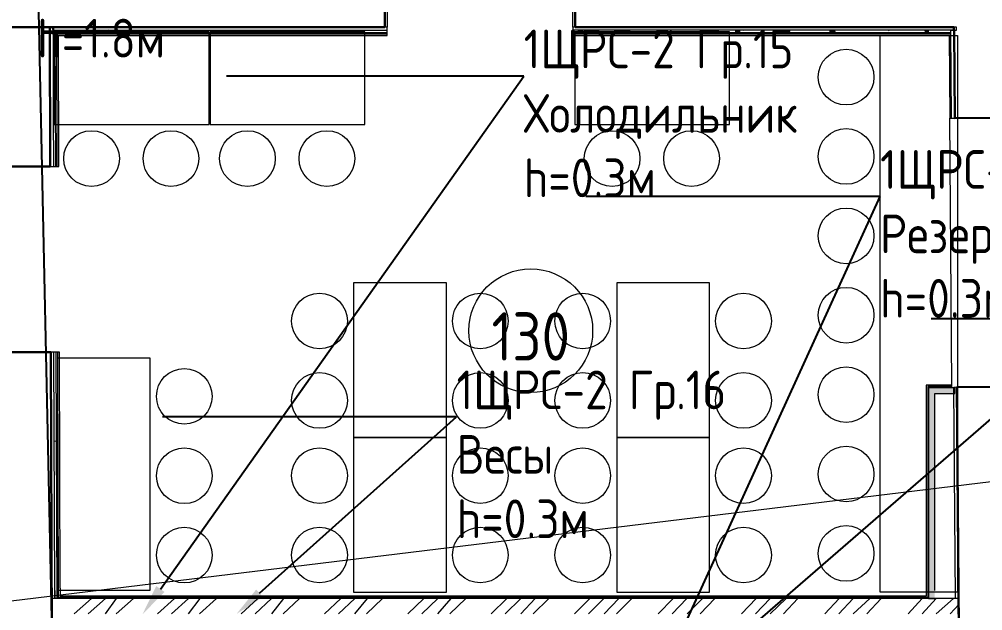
# Model space of a CAD drawing. Header units: millimetres. Extents: x -32 to 417638015, y -35 to 175284279.
# Drawn here: x 416313718 to 416319944, y 175248010 to 175251834 of the extents above; entities that cross this region are included whole.
import ezdxf
from ezdxf import colors
from ezdxf.entities.mleader import LeaderData, LeaderLine
from ezdxf.enums import TextEntityAlignment as Align
from ezdxf.math import Vec2, Vec3

# ---------------------------------------------------------------- set-up
doc = ezdxf.new("R2010")
doc.units = ezdxf.units.MM
doc.layers.add('_ЭМ_Надписи', color=7, linetype='Continuous')
doc.layers.add('ЭОМ_Лотки рабочие', color=5, linetype='Continuous')
for name, color, linetype, lineweight in [('_ЭМ_ТХ_пищеблок', 7, 'Continuous', 30), ('Аннотация', 7, 'Continuous', 18), ('Атрибут', 7, 'Continuous', 5), ('Оборудование', 7, 'Continuous', 18), ('Перекрытие', 7, 'Continuous', 18), ('Стены внутренние', 7, 'Continuous', 18), ('Стены наружные', 7, 'Continuous', 18), ('Стены несущие', 7, 'Continuous', 30), ('Стены отделка', 7, 'Continuous', 30), ('Стены штриховка', 7, 'Continuous', 9), ('ШТРИХОВКА', 252, 'Continuous', 15)]:
    doc.layers.add(name, color=color, linetype=linetype, lineweight=lineweight)
doc.layers.add('Линии', color=7, linetype='Continuous', lineweight=9, true_color=0x00a600)
doc.styles.add('GOST Common', font='GOST_Common.ttf', dxfattribs={"width": 0.9, "height": 349.9999999999996})
doc.styles.add('ISOCPEUR', font='isocpeur.ttf', dxfattribs={"width": 0.85, "height": 274.9999999999997})
doc.styles.add('ЭОМ', font='isocpeur.ttf', dxfattribs={"width": 0.85, "height": 250})
pattern_1 = [(0, (557.2005734382547, 188.9018102923583), (406.4, 101.6), [33.528, -271.272, 33.528, -271.272, -1625.6]), (0, (557.2005734382547, 188.9018102923583), (406.4, 101.6), [-609.6, 33.528, -576.072, 33.528, -271.272, -711.2]), (0, (557.2005734382547, 188.9018102923583), (406.4, 101.6), [-1524, 33.528, -169.672, 33.528, -474.472]), (120, (709.6005734382488, 239.7018102923575), (-291.1881810244989, 301.1527240979959), [33.52799999999996, -271.2719999999997, 33.52799999999996, -271.2719999999997, -1625.599999999999]), (120, (709.6005734382488, 239.7018102923575), (-291.1881810244989, 301.1527240979959), [-609.5999999999995, 33.52799999999996, -576.0719999999994, 33.52799999999996, -271.2719999999997, -711.1999999999995]), (120, (709.6005734382488, 239.7018102923575), (-291.1881810244989, 301.1527240979959), [-1523.999999999999, 33.52799999999996, -169.6719999999999, 33.52799999999996, -474.4719999999997]), (240, (760.4005734382372, 442.9018102923583), (-115.2118189755009, -402.7527240979958), [33.528, -271.272, 33.528, -271.272, -1625.6]), (240, (760.4005734382372, 442.9018102923583), (-115.2118189755009, -402.7527240979958), [-609.6, 33.528, -576.072, 33.528, -271.272, -711.2]), (240, (760.4005734382372, 442.9018102923583), (-115.2118189755009, -402.7527240979958), [-1524, 33.528, -169.672, 33.528, -474.472])]

# ---------------------------------------------------------------- blocks, each defined once
blk = doc.blocks.new('_ЭМ_ТХ_Пищеблок')
at = {"layer": 'Оборудование', "color": 8}
for p, q in [((61025.59397074647, 18584.25000000019), (61025.59397074647, 22184.25000000019)), ((61025.59397074647, 22184.25000000019), (61525.59397074647, 22184.25000000019)), ((61525.59397074647, 22184.25000000019), (61525.59397074647, 18584.24999999981)), ((55709.56895810625, 20097.11998272322), (55709.56895810625, 18597.11998272322)), ((56309.56895810625, 20097.11998272322), (55709.56895810625, 20097.11998272322)), ((56309.56895810625, 18597.11998272322), (56309.56895810625, 20097.11998272322)), ((55709.56895810625, 18597.11998272322), (56309.56895810625, 18597.11998272322)), ((61525.59397074647, 18584.25000000019), (61025.59397074647, 18584.25000000019))]:
    blk.add_line(p, q, dxfattribs=at)
for points in [[(56688.93150277951, 22208.30772458787), (55688.93150277951, 22208.30772458787), (55688.93150277951, 21608.30772458787), (56688.93150277951, 21608.30772458787), (56688.93150277951, 22208.30772458787)], [(57696.33121319444, 22208.30772458787), (56696.33121319444, 22208.30772458787), (56696.33121319444, 21608.30772458787), (57696.33121319444, 21608.30772458787), (57696.33121319444, 22208.30772458787)], [(60053.09472693413, 22208.30772458787), (59053.09472693413, 22208.30772458787), (59053.09472693413, 21608.30772458787), (60053.09472693413, 21608.30772458787), (60053.09472693413, 22208.30772458787)], [(57622.62832276055, 20584.25000000016), (57622.62832276055, 19584.25000000016), (58222.62832276055, 19584.25000000016), (58222.62832276055, 20584.25000000016), (57622.62832276055, 20584.25000000016)], [(59323.42570104354, 20584.25000000016), (59323.42570104354, 19584.25000000016), (59923.42570104354, 19584.25000000016), (59923.42570104354, 20584.25000000016), (59323.42570104354, 20584.25000000016)], [(57622.62832276055, 19584.25000000019), (57622.62832276055, 18584.25000000019), (58222.62832276055, 18584.25000000019), (58222.62832276055, 19584.25000000019), (57622.62832276055, 19584.25000000019)], [(59323.42570104354, 19584.25000000019), (59323.42570104354, 18584.25000000019), (59923.42570104354, 18584.25000000019), (59923.42570104354, 19584.25000000019), (59323.42570104354, 19584.25000000019)]]:
    blk.add_lwpolyline(points, dxfattribs=at)
for centre in [(60805.93551650469, 21915.68506867993), (55929.78279850652, 21388.65389624545), (56443.15420300339, 21388.65389624545), (56937.18250892145, 21388.65389624545), (57450.55391341832, 21388.65389624545), (59293.94602266114, 21388.65389624545), (59807.31742715801, 21388.65389624545), (60805.93551650469, 21402.31366418306), (60805.93551650469, 20888.9422596862), (60805.93551650469, 20375.57085518933), (57402.97449441813, 20338.47270022404), (58442.28215110296, 20338.47270022404), (59103.77187270112, 20338.47270022404), (60143.07952938596, 20338.47270022404), (56529.22278644866, 19851.3426829471), (57402.97449441813, 19825.10129572717), (58442.28215110296, 19825.10129572717), (59103.77187270112, 19825.10129572717), (60143.07952938596, 19825.10129572717), (60805.93551650469, 19862.19945069247), (56529.22278644866, 19337.97127845023), (57402.97449441813, 19338.47270022407), (58442.28215110296, 19338.47270022407), (59103.77187270112, 19338.47270022407), (60143.07952938596, 19338.47270022407), (60805.93551650469, 19348.8280461956), (56529.22278644866, 18824.59987395337), (57402.97449441813, 18825.1012957272), (58442.28215110296, 18825.1012957272), (59103.77187270112, 18825.1012957272), (60143.07952938596, 18825.1012957272), (60805.93551650469, 18835.45664169874)]:
    blk.add_circle(centre, 180, dxfattribs=at)
at = {"layer": 'Атрибут', "color": 8, "style": 'ISOCPEUR', "width": 0.85}
blk.add_attdef('№_ПОЗИЦИИ', text='', height=150, rotation=90, dxfattribs=at).set_placement((58331.67525722168, 39155.16258932042), align=Align.MIDDLE_CENTER)
blk = doc.blocks.new('ТХ пищеблок....')
at = {"layer": 'Оборудование', "color": 8}
for p, q in [((8360.302321989555, 3252.107341594121), (8360.302321989555, 6852.107341594121)), ((8360.302321989555, 6852.107341594121), (8860.302321989555, 6852.107341594121)), ((8860.302321989555, 6852.107341594121), (8860.302321989555, 3252.107341593772)), ((3044.277309349389, 4764.977324317151), (3044.277309349389, 3264.977324317151)), ((3644.277309349389, 4764.977324317151), (3044.277309349389, 4764.977324317151)), ((3644.277309349389, 3264.977324317151), (3644.277309349389, 4764.977324317151)), ((3044.277309349389, 3264.977324317151), (3644.277309349389, 3264.977324317151)), ((8860.302321989555, 3252.107341594121), (8360.302321989555, 3252.107341594121))]:
    blk.add_line(p, q, dxfattribs=at)
for points in [[(4023.639854022651, 6876.165066181798), (3023.639854022651, 6876.165066181798), (3023.639854022651, 6276.165066181798), (4023.639854022651, 6276.165066181798), (4023.639854022651, 6876.165066181798)], [(5031.039564437582, 6876.165066181798), (4031.039564437582, 6876.165066181798), (4031.039564437582, 6276.165066181798), (5031.039564437582, 6276.165066181798), (5031.039564437582, 6876.165066181798)], [(7387.803078177269, 6876.165066181798), (6387.803078177269, 6876.165066181798), (6387.803078177269, 6276.165066181798), (7387.803078177269, 6276.165066181798), (7387.803078177269, 6876.165066181798)], [(4957.336674003629, 5252.107341594121), (4957.336674003629, 4252.107341594121), (5557.336674003629, 4252.107341594121), (5557.336674003629, 5252.107341594121), (4957.336674003629, 5252.107341594121)], [(6658.134052286623, 5252.107341594121), (6658.134052286623, 4252.107341594121), (7258.134052286623, 4252.107341594121), (7258.134052286623, 5252.107341594121), (6658.134052286623, 5252.107341594121)], [(4957.336674003629, 4252.107341594121), (4957.336674003629, 3252.107341594121), (5557.336674003629, 3252.107341594121), (5557.336674003629, 4252.107341594121), (4957.336674003629, 4252.107341594121)], [(6658.134052286623, 4252.107341594121), (6658.134052286623, 3252.107341594121), (7258.134052286623, 3252.107341594121), (7258.134052286623, 4252.107341594121), (6658.134052286623, 4252.107341594121)]]:
    blk.add_lwpolyline(points, dxfattribs=at)
for centre in [(8140.6438677478, 6583.542410273862), (3264.491149749607, 6056.511237839411), (3777.862554246502, 6056.511237839411), (4271.890860164538, 6056.511237839411), (4785.262264661433, 6056.511237839411), (6628.654373904224, 6056.511237839411), (7142.025778401119, 6056.511237839411), (8140.6438677478, 6070.171005777025), (8140.6438677478, 5556.79960128013), (4737.682845661242, 5006.330041817972), (5776.990502346074, 5006.330041817972), (6438.480223944236, 5006.330041817972), (7477.787880629068, 5006.330041817972), (8140.6438677478, 5043.428196783294), (3863.931137691776, 4519.20002454106), (4737.682845661242, 4492.958637321135), (5776.990502346074, 4492.958637321135), (6438.480223944236, 4492.958637321135), (7477.787880629068, 4492.958637321135), (8140.6438677478, 4530.056792286399), (3863.931137691776, 4005.828620044165), (4737.682845661242, 4006.33004181803), (5776.990502346074, 4006.33004181803), (6438.480223944236, 4006.33004181803), (7477.787880629068, 4006.33004181803), (8140.6438677478, 4016.685387789563), (8140.6438677478, 3503.313983292668), (3863.931137691776, 3492.457215547329), (4737.682845661242, 3492.958637321135), (5776.990502346074, 3492.958637321135), (6438.480223944236, 3492.958637321135), (7477.787880629068, 3492.958637321135)]:
    blk.add_circle(centre, 180, dxfattribs=at)
blk = doc.blocks.new('1 этаж')
at = {"layer": 'Стены внутренние', "lineweight": 9}
h = blk.add_hatch(dxfattribs=at)
h.set_pattern_fill('FP_12', color=8, style=0, pattern_type=2)
h.set_pattern_definition(pattern_1)
h.paths.add_polyline_path([(55487.0132541919, 20237.95953487981), (55540.51078440907, 20237.95953488324), (55540.39176957967, 20252.67504093338), (55509.81945140671, 20252.95953487979), (53097.2005734384, 20252.95953487984), (53097.2005734384, 20237.95953487981), (55367.79320583824, 20237.95953487981)])
h.paths.add_polyline_path([(50647.83286353823, 20237.95953487981), (51897.20057343834, 20237.95953487981), (51897.20057343828, 20252.95953487986), (49737.47588893812, 20252.95953487986), (49737.5824991783, 20237.95953487981), (50482.54067637597, 20237.95953487981)])
h = blk.add_hatch(dxfattribs=at)
h.set_pattern_fill('FP_12', color=8, style=0, pattern_type=2)
h.set_pattern_definition(pattern_1)
h.paths.add_polyline_path([(49763.51486322397, 16628.90181029218), (49758.81551543757, 18171.69143562347), (49743.81577058556, 18171.58482587788), (49748.51479363797, 16628.90181029218)])
h.paths.add_polyline_path([(49740.16039374474, 19371.64017887655), (49755.16032415905, 19371.68586876754), (49752.52164862709, 20237.95953487981), (49737.52157904106, 20237.95953487981), (49740.16039374474, 19371.68586876754)])
at = {"layer": 'Стены внутренние'}
for points in [[(55544.99602172172, 17903.01306660831), (55559.39516763232, 17903.01306660831), (55559.0681868188, 17943.01306660837), (55395.98571442522, 17942.12341788072), (55395.98571442522, 17903.01306660831), (55532.99641416932, 17903.01306660831)], [(55435.98571442522, 16578.90181029217), (55435.98571442522, 17903.01306660831), (55395.98571442522, 17903.01306660831), (55395.98571442522, 16578.90181029217)]]:
    blk.add_hatch(color=8, dxfattribs=at).paths.add_polyline_path(points)
at = {"layer": 'Стены штриховка'}
h = blk.add_hatch(dxfattribs=at)
h.set_pattern_fill('ANSI34', color=8, scale=20)
h.set_pattern_definition([(45, (-31496.66335460375, 188.9018102923583), (-269.4076836320746, 269.4076836320746), []), (45, (-31406.86075460375, 188.9018102923583), (-269.4076836320746, 269.4076836320746), []), (45, (-31317.05815460374, 188.9018102923583), (-269.4076836320746, 269.4076836320746), []), (45, (-31227.25535460375, 188.9018102923583), (-269.4076836320746, 269.4076836320746), [])])
h.paths.add_polyline_path([(55590.91362870729, 16478.90181029216), (55590.10485713673, 16578.90181029215), (49728.66700119938, 16578.90181029215), (49728.97160188566, 16478.90181029216)])
at = {"layer": 'Аннотация', "color": 8, "lineweight": 9}
blk.add_line((49109.59197664604, 16518.9345290268), (57774.14088065425, 17576.02595080335), dxfattribs=at)
at = {"layer": 'Линии', "color": 8}
blk.add_circle((52824.95791311515, 18309.46944075159), 400, dxfattribs=at)
at = {"layer": 'Перекрытие', "color": 8}
for p, q in [((51897.20057343834, 20842.95953487953), (51897.20057343834, 20272.95953487981)), ((53097.20057343834, 20272.9595348798), (53097.20057343834, 20842.95953487953))]:
    blk.add_line(p, q, dxfattribs=at)
at = {"layer": 'Стены наружные', "color": 8}
for p, q in [((55546.94995080802, 17958.01306660833), (55532.99641416926, 19683.28842823474)), ((55547.06857926634, 17943.34533313953), (55559.06818681874, 17943.44238255399))]:
    blk.add_line(p, q, dxfattribs=at)
at = {"layer": 'Стены несущие', "color": 8}
for p, q in [((51882.20057343834, 20272.95953487949), (51882.20057343834, 20842.95953487953)), ((53112.20057343834, 20842.95953487946), (53112.20057343834, 20272.95953487949)), ((49037.93658957133, 20272.95953487949), (51882.20057343834, 20272.95953487949)), ((49720.16048652533, 19371.57925902185), (49717.41830572582, 20271.83356674773)), ((53112.20057343834, 20272.95953487949), (55559.50894307427, 20272.95953487949)), ((55559.50894307427, 20272.95953487949), (55559.67173716979, 20252.83097182969)), ((55559.67173716979, 20252.83097182969), (55560.39111550021, 20252.83678995709)), ((55560.39111550021, 20252.83678995709), (55564.9953676422, 19683.5472266733)), ((55564.9953676422, 19683.5472266733), (55894.26519700326, 19686.21026744361)), ((49280.16252770583, 19370.23902221978), (49720.16048652533, 19371.57925902185)), ((49723.81567780382, 18171.58482587786), (49335.26901058145, 18170.40131006301)), ((49742.25550629216, 12117.81366921435), (49723.81567780382, 18171.58482587786)), ((55908.33736210037, 17946.26717234839), (55579.06753273951, 17943.60413157808)), ((55579.06753273951, 17943.60413157808), (55597.53601678746, 15660.08122840782)), ((55591.65255344193, 16387.53797388449), (55579.06753273937, 17943.60413157808))]:
    blk.add_line(p, q, dxfattribs=at)
at = {"layer": 'Стены отделка', "color": 8, "lineweight": 9}
for p, q in [((49737.41479921763, 20273.01520881095), (49717.4148919986, 20272.95428895633)), ((49717.4148919986, 20272.95428895633), (49720.16048652559, 19371.57925902185)), ((49737.52157904103, 20237.95953487979), (49737.41479921763, 20273.01520881095)), ((49740.85935919711, 20252.95953487984), (49737.47588893806, 20252.95953487984)), ((51897.20057343834, 20272.95953487984), (49740.85935919711, 20272.95953487984)), ((49740.85935919711, 20272.95953487984), (49740.85935919711, 20252.95953487984)), ((51897.20057343834, 20217.9595348798), (51897.20057343834, 20272.95953487984)), ((55575.22967208253, 20272.95953487977), (53097.20057343837, 20272.95953487984)), ((53097.20057343837, 20272.95953487984), (53097.20057343837, 20217.9595348798)), ((55540.38946867344, 20252.95953487977), (55575.22967208253, 20252.95953487977)), ((55540.39176957958, 20252.67504093302), (55540.38946867344, 20252.95953487977)), ((55559.67173716979, 20252.83097182969), (55540.39176957961, 20252.67504093302)), ((55575.22967208253, 20252.95953487977), (55575.22967208253, 20272.95953487977)), ((49772.5826615456, 20217.9595348798), (51897.20057343834, 20217.9595348798)), ((49775.16023137802, 19371.74678862213), (49772.58266154566, 20217.9595348798)), ((53097.20057343837, 20217.9595348798), (55528.67214626272, 20217.9595348798)), ((55528.67214626272, 20217.9595348798), (55532.99641416926, 19683.28842823472)), ((49739.12816994329, 19710.51787939208), (49740.16039374468, 19371.64017887654)), ((55532.99641416926, 19683.28842823472), (55564.99536764226, 19683.5472266733)), ((49720.16048652559, 19371.57925902185), (49775.16023137802, 19371.74678862213)), ((49778.8154226566, 18171.75235547807), (49723.81567780412, 18171.58482587786)), ((49723.81567780412, 18171.58482587786), (49729.17242394452, 16412.97219567628)), ((49783.46926590236, 16643.90181029221), (49778.8154226566, 18171.75235547807)), ((55546.94995080802, 17958.01306660833), (55380.98571442516, 17958.01306660833)), ((55380.98571442516, 17958.01306660833), (55380.98571442516, 16593.90181029214)), ((55395.98571442519, 17943.01306660835), (55395.98571442519, 16578.90181029215)), ((55395.98571442516, 17943.01306660835), (55565.98571442516, 17943.01306660835)), ((55547.06857926631, 17943.3453331395), (55546.94995080802, 17958.01306660833)), ((55579.06753273937, 17943.60413157808), (55559.06818681874, 17943.44238255399)), ((55570.10420303594, 16578.90181029215), (55559.06818681871, 17943.44238255401)), ((55565.98571442516, 17903.01306660829), (55565.98571442516, 17943.01306660835)), ((55435.98571442516, 16628.90181029215), (55435.98571442516, 17903.01306660829)), ((55435.98571442516, 17903.01306660829), (55565.98571442516, 17903.01306660829)), ((49748.51479363791, 16628.90181029215), (49748.51479363791, 16578.90181029215)), ((49748.66709398106, 16578.90181029215), (49748.51479363791, 16628.90181029215)), ((55590.10485713673, 16578.90181029215), (49728.66700119938, 16578.90181029215)), ((55380.98571442516, 16593.90181029214), (49783.46926590239, 16593.90181029221))]:
    blk.add_line(p, q, dxfattribs=at)
at = {"layer": 'Стены штриховка', "color": 8}
for p, q in [((49737.52157904103, 20237.95953487979), (49739.12816994329, 19710.51787939208)), ((49740.85935919711, 20252.95953487984), (51897.20057343834, 20252.95953487984)), ((49752.52164862704, 20237.95953487979), (51897.20057343834, 20237.95953487979)), ((49755.16032415899, 19371.68586876752), (49752.52164862704, 20237.95953487979)), ((55540.38946867344, 20252.95953487977), (53097.20057343837, 20252.95953487977)), ((53097.20057343837, 20237.95953487979), (55540.51078440901, 20237.95953487979)), ((55544.99602172163, 19683.38547764923), (55540.39176957961, 20252.67504093302)), ((49761.5491044404, 20228.95953487984), (51897.20057343837, 20228.95953487984)), ((49764.16028240754, 19371.71328270211), (49761.5491044404, 20228.95953487984)), ((53097.20057343837, 20228.95953487977), (55540.5835738504, 20228.95953487977)), ((55528.67214626272, 20217.9595348798), (55540.67253872313, 20217.9595348798)), ((55530.67221167276, 20217.9595348798), (55534.99634876128, 19683.30460313712)), ((49748.51479363791, 16628.90181029215), (49743.8155850232, 18171.64574573247)), ((49763.66716356704, 16578.90181029215), (49758.81551543751, 18171.69143562345)), ((49772.64892927749, 16584.90181029218), (49767.81547368609, 18171.71884955804)), ((55547.02274024935, 17949.01306660832), (55389.98571442519, 17949.01306660832)), ((55389.98571442519, 17949.01306660832), (55389.98571442519, 16584.90181029212)), ((49783.46926590239, 16643.90181029221), (49783.62156624551, 16593.90181029221)), ((55389.98571442519, 16584.90181029212), (49772.4966289344, 16584.90181029219)), ((55395.98571442519, 16578.90181029215), (55435.98571442516, 16578.90181029215))]:
    blk.add_line(p, q, dxfattribs=at)
at = {"layer": 'ЭОМ_Лотки рабочие'}
blk.add_blockref('ТХ пищеблок....', (46722.0575752336, 13366.04446869802), dxfattribs=at)
at = {"layer": 'Аннотация', "color": 8, "lineweight": 9, "insert": (52824.95791311515, 18272.52132049296), "char_height": 312.5000000000001, "width": 520.2111192702771, "attachment_point": 5, "line_spacing_factor": 1.022765581104984, "style": 'GOST Common'}
blk.add_mtext('130', dxfattribs=at)

msp = doc.modelspace()

# ---------------------------------------------------------------- block references
at = {"layer": '_ЭМ_ТХ_пищеблок', "lineweight": 50}
msp.add_blockref('_ЭМ_ТХ_Пищеблок', (416258254.8670169, 175229544.5649611), dxfattribs=at)
at = {"layer": 'ШТРИХОВКА'}
msp.add_blockref('1 этаж', (416264198.1010904, 175231510.6631508), dxfattribs=at)

# ---------------------------------------------------------------- leaders
at = {"layer": '_ЭМ_Надписи', "color": 7, "ltscale": 5}
ml = msp.add_multileader_mtext('Standard', dxfattribs=at)
ml.set_content('{\\fGOST Common|b0|i0|c204|p34;\\W0.9;\\C256;1ЩРС-2\\fISOCPEUR|b0|i0|c204|p34;\\W0.85; Гр.16\\P\\fGOST Common|b0|i0|c204|p34;\\W0.9;Аппарат Рота\\P\\pxql;\\fGOST Common|b0|i0|c0|p34;h=\\fGOST Common|b0|i0|c204|p34;1\\fGOST Common|b0|i0|c0|p34;.\\fGOST Common|b0|i0|c204|p34;8м}', color=1, style='ЭОМ')
ml.set_leader_properties()
ml.build(insert=Vec2(0, 0))
ml.multileader.update_dxf_attribs({"text_left_attachment_type": 6, "text_right_attachment_type": 6, "dogleg_length": 0, "arrow_head_size": 200})
ctx = ml.context
ctx.base_point, ctx.char_height, ctx.arrow_head_size, ctx.landing_gap_size, ctx.plane_origin = Vec3(416313833.6349086, 175252370.2436053, -64.26463315267222), 250, 200, 0, Vec3(416289919.5808728, 175259956.1158735, -64.26463315267222)
ctx.left_attachment, ctx.right_attachment = 6, 6
notes = []
notes.append((ctx, [(0, (1, 1, 0), (416313833.6349086, 175252370.2436053, -64.26463315267222), (1, 0), 0, [(0, [(416313965.5498859, 175246234.9801188, -64.26463315267222)], 0, [])])]))
ctx.mtext.insert, ctx.mtext.width, ctx.mtext.defined_height, ctx.mtext.flow_direction = Vec3(416313833.6349086, 175252670.2436053, -64.26463315267222), 2543.182941424658, 233.1039977426419, 5
ml = msp.add_multileader_mtext('Standard', dxfattribs=at)
ml.set_content('{\\fGOST Common|b0|i0|c204|p34;\\W0.9;\\C256;1ЩРС-2\\fISOCPEUR|b0|i0|c204|p34;\\W0.85; Гр.15\\P\\pxql;Холодильник^J\\fGOST Common|b0|i0|c0|p34;\\W0.9;h=\\fGOST Common|b0|i0|c204|p34;0\\fGOST Common|b0|i0|c0|p34;.\\fGOST Common|b0|i0|c204|p34;3м}', color=1, style='ЭОМ')
ml.set_leader_properties()
ml.build(insert=Vec2(0, 0))
ml.multileader.update_dxf_attribs({"text_left_attachment_type": 6, "text_right_attachment_type": 6, "dogleg_length": 0, "arrow_head_size": 200})
ctx = ml.context
ctx.base_point, ctx.char_height, ctx.arrow_head_size, ctx.landing_gap_size, ctx.plane_origin = Vec3(416316977.5444576, 175251467.1252859, -64.26463315267222), 250, 200, 0, Vec3(416291175.7993526, 175263886.2397341, -64.26463315267222)
ctx.left_attachment, ctx.right_attachment = 6, 6
notes.append((ctx, [(0, (1, 1, 0), (416316977.5444576, 175251467.1252859, -64.26463315267222), (1, 0), 0, [(0, [(416314514.042617, 175247986.8362045, -64.26463315267222)], 0, [])])]))
ctx.mtext.insert, ctx.mtext.width, ctx.mtext.defined_height, ctx.mtext.flow_direction = Vec3(416316977.5444576, 175251767.1252859, -64.26463315267222), 2543.182941424658, 233.1039977426419, 5
ml = msp.add_multileader_mtext('Standard', dxfattribs=at)
ml.set_content('{\\fGOST Common|b0|i0|c204|p34;\\W0.9;\\C256;1ЩРС-2\\fISOCPEUR|b0|i0|c204|p34;\\W0.85; Гр.20\\P\\fGOST Common|b0|i0|c204|p34;\\W0.9;Облучатель \\fGOST Common|b0|i0|c0|p34;h=\\fGOST Common|b0|i0|c204|p34;2\\fGOST Common|b0|i0|c0|p34;.\\fGOST Common|b0|i0|c204|p34;2м}', color=1, style='ЭОМ')
ml.set_leader_properties()
ml.build(insert=Vec2(0, 0))
ml.multileader.update_dxf_attribs({"text_left_attachment_type": 6, "text_right_attachment_type": 6, "dogleg_length": 0, "arrow_head_size": 200})
ctx = ml.context
ctx.base_point, ctx.char_height, ctx.arrow_head_size, ctx.landing_gap_size, ctx.plane_origin = Vec3(416322355.9013094, 175251298.2880726, -64.26463315267222), 250, 200, 0, Vec3(416295104.7321406, 175259450.4836791, -64.26463315267222)
ctx.left_attachment, ctx.right_attachment = 6, 6
notes.append((ctx, [(0, (1, 1, 0), (416322355.9013094, 175251298.2880726, -64.26463315267222), (1, 0), 0, [(0, [(416315009.068075, 175244922.2415978, -64.26463315267222)], 0, [])])]))
ctx.mtext.insert, ctx.mtext.width, ctx.mtext.defined_height, ctx.mtext.flow_direction = Vec3(416322355.9013094, 175251598.2880726, -64.26463315267222), 2073.809115969734, 545.6159617257083, 5
ml = msp.add_multileader_mtext('Standard', dxfattribs=at)
ml.set_content('{\\fGOST Common|b0|i0|c204|p34;\\W0.9;\\C256;1ЩРС-2\\fISOCPEUR|b0|i0|c204|p34;\\W0.85; Гр.16\\P\\pxql;Резерв\\P\\fGOST Common|b0|i0|c0|p34;\\W0.9;h=\\fGOST Common|b0|i0|c204|p34;0\\fGOST Common|b0|i0|c0|p34;.\\fGOST Common|b0|i0|c204|p34;3м}', color=1, style='ЭОМ')
ml.set_leader_properties()
ml.build(insert=Vec2(0, 0))
ml.multileader.update_dxf_attribs({"text_left_attachment_type": 6, "text_right_attachment_type": 6, "dogleg_length": 0, "arrow_head_size": 200})
ctx = ml.context
ctx.base_point, ctx.char_height, ctx.arrow_head_size, ctx.landing_gap_size, ctx.plane_origin = Vec3(416319280.4609876, 175250688.0885327), 250, 200, 0, Vec3(416294295.5545723, 175261649.6806001)
ctx.left_attachment, ctx.right_attachment = 6, 6
notes.append((ctx, [(0, (1, 1, 0), (416319280.4609876, 175250688.0885327), (1, 0), 0, [(1, [(416318341.5235855, 175247928.5448454), (416316676.6860567, 175244972.4298062)], 0, [])])]))
ctx.mtext.insert, ctx.mtext.width, ctx.mtext.defined_height, ctx.mtext.flow_direction = Vec3(416319280.4609876, 175250988.0885327), 2543.182941424658, 233.1039977426419, 5
ml = msp.add_multileader_mtext('Standard', dxfattribs=at)
ml.set_content('{\\fGOST Common|b0|i0|c204|p34;\\W0.9;\\C256;1ЩРС-2\\fISOCPEUR|b0|i0|c204|p34;\\W0.85; Гр.19\\P\\pxql;Водонагреватель\\P\\fGOST Common|b0|i0|c0|p34;\\W0.9;h=\\fGOST Common|b0|i0|c204|p34;1\\fGOST Common|b0|i0|c0|p34;.\\fGOST Common|b0|i0|c204|p34;9м}', color=1, style='ЭОМ')
ml.set_leader_properties()
ml.build(insert=Vec2(0, 0))
ml.multileader.update_dxf_attribs({"text_left_attachment_type": 6, "text_right_attachment_type": 6, "dogleg_length": 0, "arrow_head_size": 200})
ctx = ml.context
ctx.base_point, ctx.char_height, ctx.arrow_head_size, ctx.landing_gap_size, ctx.plane_origin = Vec3(416322136.3730077, 175249897.498329, -64.26463315267222), 250, 200, 0, Vec3(416296161.6049881, 175261439.283374, -64.26463315267222)
ctx.left_attachment, ctx.right_attachment = 6, 6
notes.append((ctx, [(0, (1, 1, 0), (416322136.3730077, 175249897.498329, -64.26463315267222), (1, 0), 0, [(0, [(416316486.4459458, 175244764.3069261, -64.26463315267222)], 0, [])])]))
ctx.mtext.insert, ctx.mtext.width, ctx.mtext.defined_height, ctx.mtext.flow_direction = Vec3(416322136.3730077, 175250197.498329, -64.26463315267222), 2543.182941424658, 233.1039977426419, 5
ml = msp.add_multileader_mtext('Standard', dxfattribs=at)
ml.set_content('{\\fGOST Common|b0|i0|c204|p34;\\W0.9;\\C256;1ЩРС-2\\fISOCPEUR|b0|i0|c204|p34;\\W0.85; Гр.16\\P\\pxql;Весы\\P\\fGOST Common|b0|i0|c0|p34;\\W0.9;h=\\fGOST Common|b0|i0|c204|p34;0\\fGOST Common|b0|i0|c0|p34;.\\fGOST Common|b0|i0|c204|p34;3м}', color=1, style='ЭОМ')
ml.set_leader_properties()
ml.build(insert=Vec2(0, 0))
ml.multileader.update_dxf_attribs({"text_left_attachment_type": 6, "text_right_attachment_type": 6, "dogleg_length": 0, "arrow_head_size": 200})
ctx = ml.context
ctx.base_point, ctx.char_height, ctx.arrow_head_size, ctx.landing_gap_size, ctx.plane_origin = Vec3(416316543.9336644, 175249262.5677248, -64.26463315267222), 250, 200, 0, Vec3(416291075.6936393, 175261710.1325841, -64.26463315267222)
ctx.left_attachment, ctx.right_attachment = 6, 6
notes.append((ctx, [(0, (1, 1, 0), (416316543.9336644, 175249262.5677248, -64.26463315267222), (1, 0), 0, [(0, [(416315121.6626524, 175247988.9968293, -64.26463315267222)], 0, [])])]))
ctx.mtext.insert, ctx.mtext.width, ctx.mtext.defined_height, ctx.mtext.flow_direction = Vec3(416316543.9336644, 175249562.5677248, -64.26463315267222), 2543.182941424658, 233.1039977426419, 5
ml = msp.add_multileader_mtext('Standard', dxfattribs=at)
ml.set_content('{\\fGOST Common|b0|i0|c204|p34;\\W0.9;\\C256;1ЩРС-2\\fISOCPEUR|b0|i0|c204|p34;\\W0.85; Гр.14\\P\\pxql;Ноутбук\\P\\fGOST Common|b0|i0|c0|p34;\\W0.9;h=\\fGOST Common|b0|i0|c204|p34;0,3м}', color=1, style='ЭОМ')
ml.set_leader_properties()
ml.build(insert=Vec2(0, 0))
ml.multileader.update_dxf_attribs({"text_left_attachment_type": 6, "text_right_attachment_type": 6, "dogleg_length": 0, "arrow_head_size": 200})
ctx = ml.context
ctx.base_point, ctx.char_height, ctx.arrow_head_size, ctx.landing_gap_size, ctx.plane_origin = Vec3(416322281.2757004, 175248007.9527355, -64.26463315267222), 250, 200, 0, Vec3(416309504.2937359, 175259670.5833791, -64.26463315267222)
ctx.left_attachment, ctx.right_attachment = 6, 6
notes.append((ctx, [(0, (1, 1, 0), (416322281.2757004, 175248007.9527355, -64.26463315267222), (1, 0), 0, [(0, [(416319743.383329, 175247337.9255101, -64.26463315267222)], 0, [])])]))
ctx.mtext.insert, ctx.mtext.width, ctx.mtext.defined_height, ctx.mtext.flow_direction = Vec3(416322281.2757004, 175248307.9527355, -64.26463315267222), 2073.809115969734, 545.6159617257083, 5
for ctx, leaders in notes:
    for number, flags, end, landing, length, lines in leaders:
        leader = LeaderData()
        leader.index, (leader.has_last_leader_line, leader.has_dogleg_vector, leader.attachment_direction) = number, flags
        leader.last_leader_point, leader.dogleg_vector, leader.dogleg_length = Vec3(end), Vec3(landing), length
        for number, points, colour, breaks in lines:
            line = LeaderLine()
            line.index, line.vertices, line.color, line.breaks = number, Vec3.list(points), colors.encode_raw_color(colour), breaks
            leader.lines.append(line)
        ctx.leaders.append(leader)

doc.saveas('drawing.dxf')
